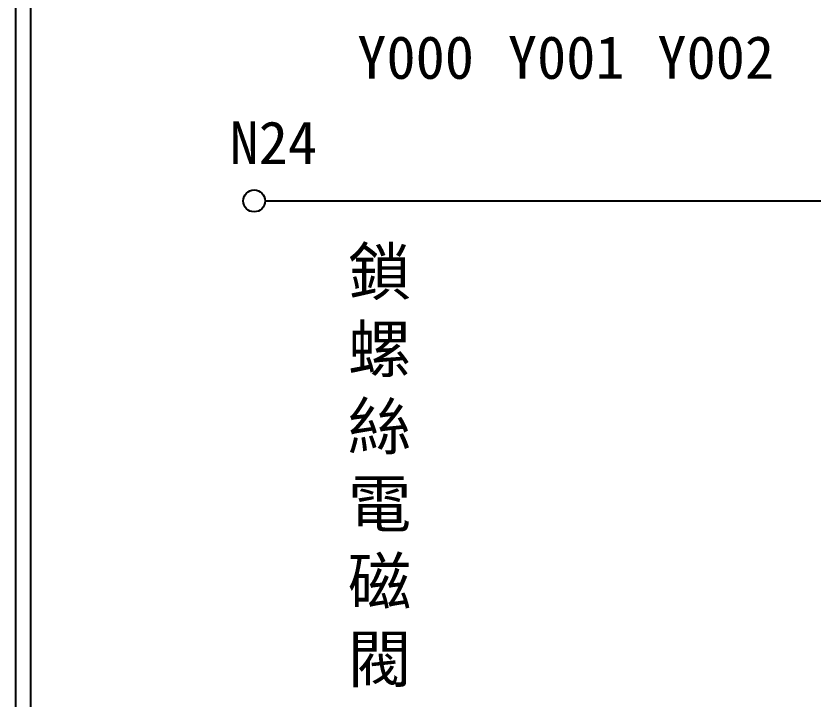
# Model space of a CAD drawing. Extents: x 10 to 297, y 3 to 207.
# Drawn here: x 10 to 76.9, y 45.1 to 102.5 of the extents above; entities that cross this region are included whole.
import ezdxf

# ---------------------------------------------------------------- set-up
doc = ezdxf.new("R2010")
doc.units = 0
doc.layers.add('圖框層', color=7, linetype='CONTINUOUS')
doc.layers.add('標尺寸層', color=3, linetype='CONTINUOUS')
doc.styles.add('CNS', font='romanc.shx', dxfattribs={"bigfont": 'chineset.shx'})
doc.styles.add('STSL', font='kaiu.ttf')

msp = doc.modelspace()

# ---------------------------------------------------------------- linework, layer by layer
at = {"layer": '圖框層', "color": 7}
for p, q in [((10, 3), (10, 206.969)), ((11.25, 4.25), (11.25, 205.719))]:
    msp.add_line(p, q, dxfattribs=at)
at = {"layer": '標尺寸層', "color": 7}
msp.add_line((30.911, 86.931), (263.859, 86.931), dxfattribs=at)
msp.add_circle((29.991, 86.931), 0.92, dxfattribs=at)

# ---------------------------------------------------------------- texts
at = {"layer": '圖框層', "color": 7, "style": 'STSL'}
for s, p in [('Y000', (38.647, 97.18)), ('Y001', (51.286, 97.18)), ('Y002', (63.834, 97.18)), ('N24', (27.928, 90.017))]:
    msp.add_text(s, height=3.6, dxfattribs=at).set_placement(p)
at = {"layer": '標尺寸層', "color": 7, "insert": (37.86, 82.952), "char_height": 3.9, "width": 6.82291, "attachment_point": 1, "style": 'CNS'}
msp.add_mtext('{\\fDFKai-SB|b0|i0|c136|p65;鎖螺絲電磁閥}', dxfattribs=at)

doc.saveas('drawing.dxf')
